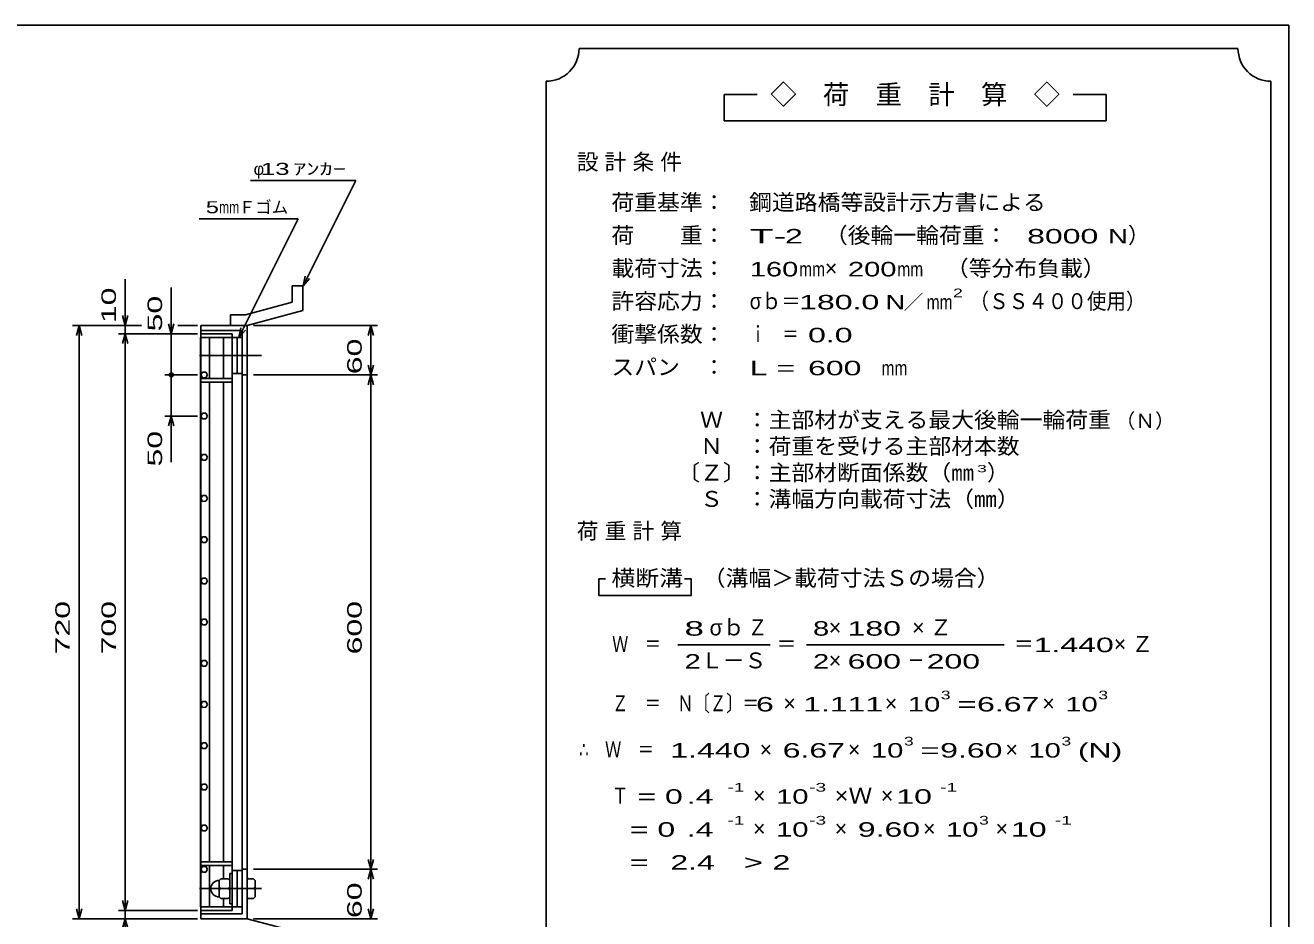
# Model space of a CAD drawing. Units: millimetres, scale not verified. Extents: x -1456 to 1385, y -1026 to 843.
# Drawn here: x -149 to 1385, y -242 to 843 of the extents above; entities that cross this region are included whole.
import ezdxf
from ezdxf.enums import TextEntityAlignment as Align

# ---------------------------------------------------------------- set-up
doc = ezdxf.new("R2010")
doc.units = ezdxf.units.MM
doc.header["$LTSCALE"] = 8
doc.linetypes.add('CHAIN', pattern=[18.5, 12, -1.5, 3.5, -1.5])
for name, color, linetype, lineweight in [('0_2', 150, 'Continuous', 25), ('16', 3, 'Continuous', 25), ('19', 6, 'Continuous', 25), ('22', 4, 'Continuous', 25), ('24', 2, 'Continuous', 25)]:
    doc.layers.add(name, color=color, linetype=linetype, lineweight=lineweight)
doc.styles.add('ベクトル', font='')
doc.styles.get('ベクトル').set_extended_font_data('ベクトル')

msp = doc.modelspace()

# ---------------------------------------------------------------- linework, layer by layer
at = {"layer": '0_2'}
for p, q in [((-1383.2, 842.8), (1384.8, 842.8)), ((1384.8, 842.8), (1384.8, -917.2))]:
    msp.add_line(p, q, dxfattribs=at)
at = {"layer": '16'}
for p, q in [((63.3, -227), (63.3, 464)), ((63.3, 464), (64, 464)), ((102, 468.5), (64, 468.5)), ((64, 468.5), (64, 464)), ((64, 464), (102, 464)), ((64, -227), (64, 464)), ((64, 464), (102, 464)), ((74.5, 414), (74.5, 464)), ((91.5, 414), (91.5, 464)), ((102, 464), (102, 468.5)), ((102, -227), (102, 464)), ((102, 464), (108, 464)), ((108, 464), (108, 420)), ((114, 464), (108, 464)), ((114, 420), (114, 464)), ((65.976, 421.95), (64, 418.472)), ((64, 418.472), (66.024, 415.022)), ((69.976, 421.978), (65.976, 421.95)), ((66.024, 415.022), (70.024, 415.05)), ((72, 418.5), (69.976, 421.978)), ((70.024, 415.05), (72, 418.528)), ((108, 420), (102, 420)), ((108, 420), (114, 420)), ((64, 414), (64, 409.5)), ((102, 414), (64, 414)), ((64, 409.5), (102, 409.5)), ((74.5, -172.5), (74.5, 409.5)), ((91.5, -172.5), (91.5, 409.5)), ((102, 409.5), (102, 414)), ((65.976, 371.95), (64, 368.472)), ((64, 368.472), (66.024, 365.022)), ((69.976, 371.978), (65.976, 371.95)), ((72, 368.5), (69.976, 371.978)), ((70.024, 365.05), (72, 368.528)), ((66.024, 365.022), (70.024, 365.05)), ((65.976, 321.95), (64, 318.472)), ((64, 318.472), (66.024, 315.022)), ((69.976, 321.978), (65.976, 321.95)), ((66.024, 315.022), (70.024, 315.05)), ((72, 318.5), (69.976, 321.978)), ((70.024, 315.05), (72, 318.528)), ((65.976, 271.95), (64, 268.472)), ((64, 268.472), (66.024, 265.022)), ((69.976, 271.978), (65.976, 271.95)), ((66.024, 265.022), (70.024, 265.05)), ((72, 268.5), (69.976, 271.978)), ((70.024, 265.05), (72, 268.528)), ((65.976, 221.95), (64, 218.472)), ((64, 218.472), (66.024, 215.022)), ((69.976, 221.978), (65.976, 221.95)), ((66.024, 215.022), (70.024, 215.05)), ((72, 218.5), (69.976, 221.978)), ((70.024, 215.05), (72, 218.528)), ((65.976, 171.95), (64, 168.472)), ((69.976, 171.978), (65.976, 171.95)), ((72, 168.5), (69.976, 171.978)), ((64, 168.472), (66.024, 165.022)), ((66.024, 165.022), (70.024, 165.05)), ((70.024, 165.05), (72, 168.528)), ((65.976, 121.95), (64, 118.472)), ((64, 118.472), (66.024, 115.022)), ((69.976, 121.978), (65.976, 121.95)), ((66.024, 115.022), (70.024, 115.05)), ((72, 118.5), (69.976, 121.978)), ((70.024, 115.05), (72, 118.528)), ((65.976, 71.95), (64, 68.472)), ((64, 68.472), (66.024, 65.022)), ((69.976, 71.978), (65.976, 71.95)), ((66.024, 65.022), (70.024, 65.05)), ((72, 68.5), (69.976, 71.978)), ((70.024, 65.05), (72, 68.528)), ((65.976, 21.95), (64, 18.472)), ((64, 18.472), (66.024, 15.022)), ((69.976, 21.978), (65.976, 21.95)), ((72, 18.5), (69.976, 21.978)), ((70.024, 15.05), (72, 18.528)), ((66.024, 15.022), (70.024, 15.05)), ((65.976, -28.05), (64, -31.528)), ((69.976, -28.022), (65.976, -28.05)), ((72, -31.5), (69.976, -28.022)), ((64, -31.528), (66.024, -34.978)), ((66.024, -34.978), (70.024, -34.95)), ((70.024, -34.95), (72, -31.472)), ((65.976, -78.05), (64, -81.528)), ((64, -81.528), (66.024, -84.978)), ((69.976, -78.022), (65.976, -78.05)), ((66.024, -84.978), (70.024, -84.95)), ((72, -81.5), (69.976, -78.022)), ((70.024, -84.95), (72, -81.472)), ((65.976, -128.05), (64, -131.528)), ((64, -131.528), (66.024, -134.978)), ((69.976, -128.022), (65.976, -128.05)), ((66.024, -134.978), (70.024, -134.95)), ((72, -131.5), (69.976, -128.022)), ((70.024, -134.95), (72, -131.472)), ((64, -177), (64, -172.5)), ((64, -172.5), (102, -172.5)), ((64, -177), (102, -177)), ((65.976, -178.05), (64, -181.528)), ((64, -181.528), (66.024, -184.978)), ((69.976, -178.022), (65.976, -178.05)), ((72, -181.5), (69.976, -178.022)), ((70.024, -184.95), (72, -181.472)), ((74.5, -227), (74.5, -177)), ((91.5, -192), (91.5, -177)), ((102, -177), (102, -172.5)), ((108, -183), (102, -183)), ((108, -227), (108, -183)), ((108, -183), (114, -183)), ((114, -183), (114, -227)), ((66.024, -184.978), (70.024, -184.95)), ((86, -195), (88, -193)), ((86, -215), (86, -195)), ((88, -193), (97, -193)), ((99, -195), (97, -193)), ((99, -223.5), (99, -186.5)), ((99, -186.5), (102, -186.5)), ((102, -223.5), (102, -186.5)), ((88, -205), (86, -203)), ((88, -205), (86, -207)), ((88, -205), (97, -205)), ((97, -205), (99, -203)), ((99, -207), (97, -205)), ((63.3, -227), (64, -227)), ((64, -227), (102, -227)), ((64, -231.5), (64, -227)), ((64, -227), (102, -227)), ((86, -215), (88, -217)), ((88, -217), (97, -217)), ((91.5, -227), (91.5, -218)), ((97, -217), (99, -215)), ((99, -223.5), (102, -223.5)), ((102, -227), (102, -231.5)), ((102, -227), (108, -227)), ((114, -227), (108, -227)), ((102, -231.5), (64, -231.5))]:
    msp.add_line(p, q, dxfattribs=at)
at = {"layer": '16', "linetype": 'CHAIN'}
for p, q in [((62.4, 442), (137.4, 442)), ((62.4, -205), (137.4, -205))]:
    msp.add_line(p, q, dxfattribs=at)
at = {"layer": '16'}
msp.add_arc((86, -205), 10, 90, 270, dxfattribs=at)
at = {"layer": '19'}
for p, q in [((174.61, 526.62), (187.61, 526.62)), ((174.61, 506.6), (174.61, 526.62)), ((187.61, 496.62), (187.61, 526.62)), ((174.61, 506.6), (118.28, 491.51)), ((99.99, 491.51), (118.28, 491.51)), ((99.99, 478.51), (99.99, 491.51)), ((120, 478.5), (187.61, 496.62)), ((64, 468.5), (64, 478.5)), ((64, 478.5), (120, 478.5)), ((100, 478.5), (120, 478.5)), ((120, 478.5), (120, -241.5)), ((114, 472.5), (64, 472.5)), ((114, -235.5), (114, 472.5)), ((120, 418.5), (114, 418.5)), ((120, -181.5), (114, -181.5)), ((128, -193), (120, -193)), ((120, -193), (120, -217)), ((130, -195), (128, -193)), ((130, -215), (130, -195)), ((120, -205), (128, -205)), ((130, -203), (128, -205)), ((128, -205), (130, -207)), ((120, -217), (128, -217)), ((128, -217), (130, -215)), ((64, -241.5), (64, -231.5)), ((64, -235.5), (114, -235.5)), ((120, -241.5), (64, -241.5)), ((100, -241.5), (120, -241.5)), ((187.61, -259.62), (120, -241.5))]:
    msp.add_line(p, q, dxfattribs=at)
at = {"layer": '22'}
for p, q in [((124, 654.5), (252, 654.5)), ((188, 526.5), (252, 654.5)), ((62, 608), (182, 608)), ((110, 464), (182, 608)), ((188, 526.5), (190.4, 538.18)), ((-28, 478.5), (-28, 534.5)), ((28, 468.5), (28, 524.5)), ((188, 526.5), (196, 535.3)), ((-92, 478.5), (-8, 478.5)), ((-87.2, 466.5), (-84, 478.5)), ((-80.8, 466.5), (-84, 478.5)), ((-84, -241.5), (-84, 478.5)), ((-36, 478.5), (-8, 478.5)), ((-28, 478.5), (-31.2, 490.5)), ((-28, 478.5), (-24.8, 490.5)), ((-28, 468.5), (-28, 478.5)), ((28, 468.5), (24.8, 480.5)), ((31.2, 480.5), (28, 468.5)), ((36, 478.5), (60, 478.5)), ((36, 478.5), (60, 478.5)), ((110, 464), (112.4, 475.68)), ((128, 478.5), (278.4, 478.5)), ((267.2, 466.5), (270.4, 478.5)), ((273.6, 466.5), (270.4, 478.5)), ((270.4, 418.5), (270.4, 478.5)), ((-36, 468.5), (60, 468.5)), ((-31.2, 456.5), (-28, 468.5)), ((-24.8, 456.5), (-28, 468.5)), ((-28, -231.5), (-28, 468.5)), ((60, 468.5), (20, 468.5)), ((28, 468.5), (28, 418.5)), ((110, 464), (118, 472.8)), ((270.4, 418.5), (267.2, 430.5)), ((270.4, 418.5), (273.6, 430.5)), ((20, 418.5), (60, 418.5)), ((28, 368.5), (28, 418.5)), ((128, 418.5), (278.4, 418.5)), ((267.2, 406.5), (270.4, 418.5)), ((273.6, 406.5), (270.4, 418.5)), ((270.4, -181.5), (270.4, 418.5)), ((20, 368.5), (60, 368.5)), ((24.8, 356.5), (28, 368.5)), ((31.2, 356.5), (28, 368.5)), ((28, 312.5), (28, 368.5)), ((128, -181.5), (278.4, -181.5)), ((270.4, -181.5), (267.2, -169.5)), ((267.2, -193.5), (270.4, -181.5)), ((270.4, -181.5), (273.6, -169.5)), ((273.6, -193.5), (270.4, -181.5)), ((270.4, -241.5), (270.4, -181.5)), ((-84, -241.5), (-87.2, -229.5)), ((-84, -241.5), (-80.8, -229.5)), ((-28, -231.5), (-31.2, -219.5)), ((-28, -231.5), (-24.8, -219.5)), ((270.4, -241.5), (267.2, -229.5)), ((270.4, -241.5), (273.6, -229.5)), ((-92, -241.5), (60, -241.5)), ((-36, -231.5), (60, -231.5)), ((-36, -241.5), (60, -241.5)), ((-31.2, -253.5), (-28, -241.5)), ((-28, -241.5), (-28, -231.5)), ((-24.8, -253.5), (-28, -241.5)), ((-28, -297.5), (-28, -241.5)), ((128, -241.5), (278.4, -241.5))]:
    msp.add_line(p, q, dxfattribs=at)
msp.add_circle((28, 418.5), 2.4, dxfattribs=at)
at = {"layer": '24', "color": 4}
for p, q in [((1323.2, 814.8), (523.2, 814.8)), ((483.2, 774.8), (483.2, -465.2)), ((1363.2, -465.2), (1363.2, 774.8)), ((739.2, 758.8), (699.2, 758.8)), ((699.2, 758.8), (699.2, 726.8)), ((1163.2, 758.8), (1123.2, 758.8)), ((1163.2, 726.8), (1163.2, 758.8)), ((699.2, 726.8), (1163.2, 726.8)), ((555.2, 170.8), (547.2, 170.8)), ((547.2, 170.8), (547.2, 150.8)), ((659.2, 170.8), (651.2, 170.8)), ((659.2, 150.8), (659.2, 170.8)), ((547.2, 150.8), (659.2, 150.8)), ((643.2, 90.8), (755.2, 90.8)), ((799.2, 90.8), (1039.2, 90.8))]:
    msp.add_line(p, q, dxfattribs=at)
for centre, start, end in [((483.2, 814.8), 270, 0), ((1363.2, 814.8), 180, 270)]:
    msp.add_arc(centre, 40, start, end, dxfattribs=at)

# ---------------------------------------------------------------- texts
at = {"layer": '22', "color": 2, "style": 'ベクトル'}
for s, width, p in [(' 13 ', 1.6, (128, 668.5)), ('ｱﾝｶｰ', 1.6, (176, 668.5)), ('5', 1.45, (70, 622)), ('mm', 0.75, (86, 622))]:
    msp.add_text(s, height=14.66, dxfattribs=dict(at, width=width)).set_placement(p, align=Align.MIDDLE_LEFT)
for s, p in [('φ', (128, 668.5)), ('Ｆゴム', (110, 622))]:
    msp.add_text(s, height=14.66, dxfattribs=at).set_placement(p, align=Align.MIDDLE_LEFT)
at = {"layer": '22', "color": 2, "style": 'ベクトル', "width": 1.65}
for s, p in [(' 10 ', (-48, 470.5)), (' 50 ', (8, 460.5)), (' 60 ', (250.4, 408.5)), (' 50 ', (8, 296.5)), (' 720 ', (-104, 68.5)), (' 700 ', (-48, 68.5)), (' 600 ', (250.4, 68.5)), (' 60 ', (250.4, -251.5))]:
    msp.add_text(s, height=17.6, rotation=90, dxfattribs=at).set_placement(p, align=Align.MIDDLE_LEFT)
at = {"layer": '24', "style": 'ベクトル'}
for s, height, p in [('◇\u3000荷\u3000重\u3000計\u3000算\u3000◇', 23.46, (755.2, 758.8)), ('）', 19.35, (1189.6, 588)), ('×', 19.35, (821.6, 548)), ('／', 17.6, (917.2, 506.8)), ('（Ｎ）', 17.6, (1174.4, 362.8)), ('）', 19.35, (1018.4, 300)), ('σｂ', 19.35, (681.6, 112)), ('×', 19.35, (826.4, 112)), ('Ｌ－Ｓ', 19.35, (671.2, 72)), ('×', 19.35, (826.4, 72)), ('×', 19.35, (771.2, 20)), ('×', 19.35, (894.4, 20)), ('×', 19.35, (1085.6, 20)), ('×', 19.35, (742.4, -36)), ('×', 19.35, (849.6, -36)), ('×', 19.35, (1040.8, -36)), ('×', 19.35, (734.4, -92)), ('×', 19.35, (889.6, -92)), ('×', 19.35, (734.4, -132)), ('×', 19.35, (833.6, -132)), ('×', 19.35, (940.8, -132)), ('×', 19.35, (1028.8, -132))]:
    msp.add_text(s, height=height, dxfattribs=at).set_placement(p, align=Align.MIDDLE_LEFT)
for s, height, width, p in [('荷重基準：\u3000', 19.35, 1.05, (562.4, 628)), ('鋼道路橋等設計示方書による', 19.35, 1.05, (729.6, 628)), ('荷\u3000\u3000重：\u3000', 19.35, 1.05, (562.4, 588)), ('（後輪一輪荷重：', 19.35, 1.05, (821.6, 588)), ('T-', 17.6, 2, (730.4, 586.8)), (' 2 ', 17.6, 1.65, (762.4, 586.8)), ('  8000', 17.6, 1.65, (1045.6, 586.8)), ('N', 17.6, 1.4, (1165.6, 586.8)), ('載荷寸法：\u3000', 19.35, 1.05, (562.4, 548)), ('160', 17.6, 1.5, (730.4, 546.8)), ('200', 17.6, 1.5, (849.6, 546.8)), ('\u3000（等分布負載）', 19.35, 1.05, (940.8, 548)), ('mm', 17.6, 0.8, (790.4, 546.8)), ('mm', 17.6, 0.8, (909.6, 546.8)), ('2', 10.56, 1.5, (977.2, 518)), ('許容応力：\u3000', 19.35, 1.05, (562.4, 508)), ('σｂ＝', 19.35, 0.9, (730.4, 508)), ('180.0', 17.6, 1.65, (790.4, 506.8)), ('N', 17.6, 1.4, (895.2, 506.8)), ('mm', 17.6, 0.8, (945.2, 506.8)), ('（ＳＳ４００使用）', 19.35, 0.9, (997.2, 508)), ('衝撃係数：\u3000', 19.35, 1.05, (562.4, 468)), ('ｉ\u3000＝', 19.35, 0.75, (730.4, 468)), (' 0.0', 17.6, 1.65, (790.4, 466.8)), ('スパン\u3000：\u3000', 19.35, 1.05, (562.4, 428)), ('L =', 17.6, 1.65, (730.4, 426.8)), (' 600 ', 17.6, 1.65, (790.4, 426.8)), ('mm', 17.6, 0.8, (890.4, 426.8)), ('\u3000Ｗ\u3000：主部材が支える最大後輪一輪荷重', 19.35, 1.05, (642.4, 364)), ('\u3000Ｎ\u3000：荷重を受ける主部材本数', 19.35, 1.05, (642.4, 332)), ('〔Ｚ〕：主部材断面係数（㎜', 19.35, 1.05, (642.4, 300)), ('3', 8.798, 1.8, (1006.4, 304.8)), ('\u3000Ｓ\u3000：溝幅方向載荷寸法（㎜）', 19.35, 1.05, (642.4, 268)), ('横断溝', 19.35, 1.1, (562.4, 172)), ('\u3000（溝幅＞載荷寸法Ｓの場合）', 19.35, 1.05, (645.6, 172)), ('8', 17.6, 1.8, (651.2, 110.8)), ('Ｚ', 19.35, 0.9, (728, 112)), ('8', 17.6, 1.5, (807.2, 110.8)), (' 180 ', 17.6, 1.65, (838.4, 110.8)), ('Ｗ\u3000＝', 19.35, 0.75, (563.2, 92)), ('＝', 19.35, 0.9, (763.2, 92)), ('＝', 19.35, 0.9, (1051.2, 92)), ('1.440', 17.6, 1.65, (1075.2, 90.8)), ('2', 17.6, 1.5, (651.2, 70.8)), ('2', 17.6, 1.5, (807.2, 70.8)), (' 600 ', 17.6, 1.65, (838.4, 70.8)), (' 200 ', 17.6, 1.65, (934.4, 70.8)), ('－', 19.35, 0.75, (922.4, 72)), ('Ｚ\u3000＝\u3000Ｎ〔Ｚ〕＝', 19.35, 0.75, (563.2, 20)), ('3', 10.56, 1.5, (962.4, 30)), ('3', 10.56, 1.5, (1153.6, 30)), (' 6 ', 17.6, 1.65, (727.2, 18.8)), ('1.111', 17.6, 1.65, (795.2, 18.8)), ('10', 17.6, 1.5, (922.4, 18.8)), ('=', 17.6, 1.7, (982.4, 18.8)), ('6.67', 17.6, 1.65, (1006.4, 18.8)), ('10', 17.6, 1.5, (1113.6, 18.8)), ('∴\u3000Ｗ\u3000＝', 19.35, 0.75, (523.2, -36)), (' 1.440', 17.6, 1.65, (623.2, -37.2)), ('6.67', 17.6, 1.65, (770.4, -37.2)), ('10', 17.6, 1.5, (877.6, -37.2)), ('3', 10.56, 1.5, (917.6, -26)), ('9.60', 17.6, 1.65, (961.6, -37.2)), ('10', 17.6, 1.5, (1068.8, -37.2)), ('3', 10.56, 1.5, (1108.8, -26)), ('(N)', 17.6, 1.65, (1128.8, -37.2)), ('=', 17.6, 1.7, (937.6, -37.2)), ('-3', 10.56, 1.65, (802.4, -82)), ('Ｔ', 19.35, 0.75, (563.2, -92)), (' = 0', 17.6, 1.65, (583.2, -93.2)), (' .4 ', 17.6, 1.65, (643.2, -93.2)), ('-1', 10.56, 1.65, (703.2, -82)), ('10', 17.6, 1.5, (762.4, -93.2)), ('×Ｗ', 19.35, 1.1, (833.6, -92)), (' 10 ', 17.6, 1.65, (897.6, -93.2)), ('-1', 10.56, 1.65, (961.6, -82)), ('-1', 10.56, 1.65, (703.2, -122)), ('-3', 10.56, 1.65, (802.4, -122)), ('3', 10.56, 1.5, (1008.8, -122)), ('-1', 10.56, 1.65, (1100.8, -122)), ('  = 0', 17.6, 1.65, (563.2, -133.2)), (' .4 ', 17.6, 1.65, (643.2, -133.2)), ('10', 17.6, 1.5, (762.4, -133.2)), ('9.60', 17.6, 1.65, (861.6, -133.2)), ('10', 17.6, 1.5, (968.8, -133.2)), (' 10 ', 17.6, 1.65, (1036.8, -133.2)), (' 2.4', 17.6, 1.65, (623.2, -173.2)), ('>', 17.6, 1.7, (723.2, -173.2)), (' 2 ', 17.6, 1.65, (747.2, -173.2)), ('  =', 17.6, 1.65, (563.2, -173.2))]:
    msp.add_text(s, height=height, dxfattribs=dict(at, width=width)).set_placement(p, align=Align.MIDDLE_LEFT)
at = {"layer": '24', "char_height": 19.35, "attachment_point": 4, "style": 'ベクトル'}
for s, insert in [('\\T1.28;設計条件', (520.4, 676)), ('\\T1.28;荷重計算', (520.4, 228)), ('\\T1.42;×Ｚ', (927.6, 112)), ('\\T1.42;×Ｚ', (1172.4, 92))]:
    msp.add_mtext(s, dxfattribs=dict(at, insert=insert))

doc.saveas('drawing.dxf')
